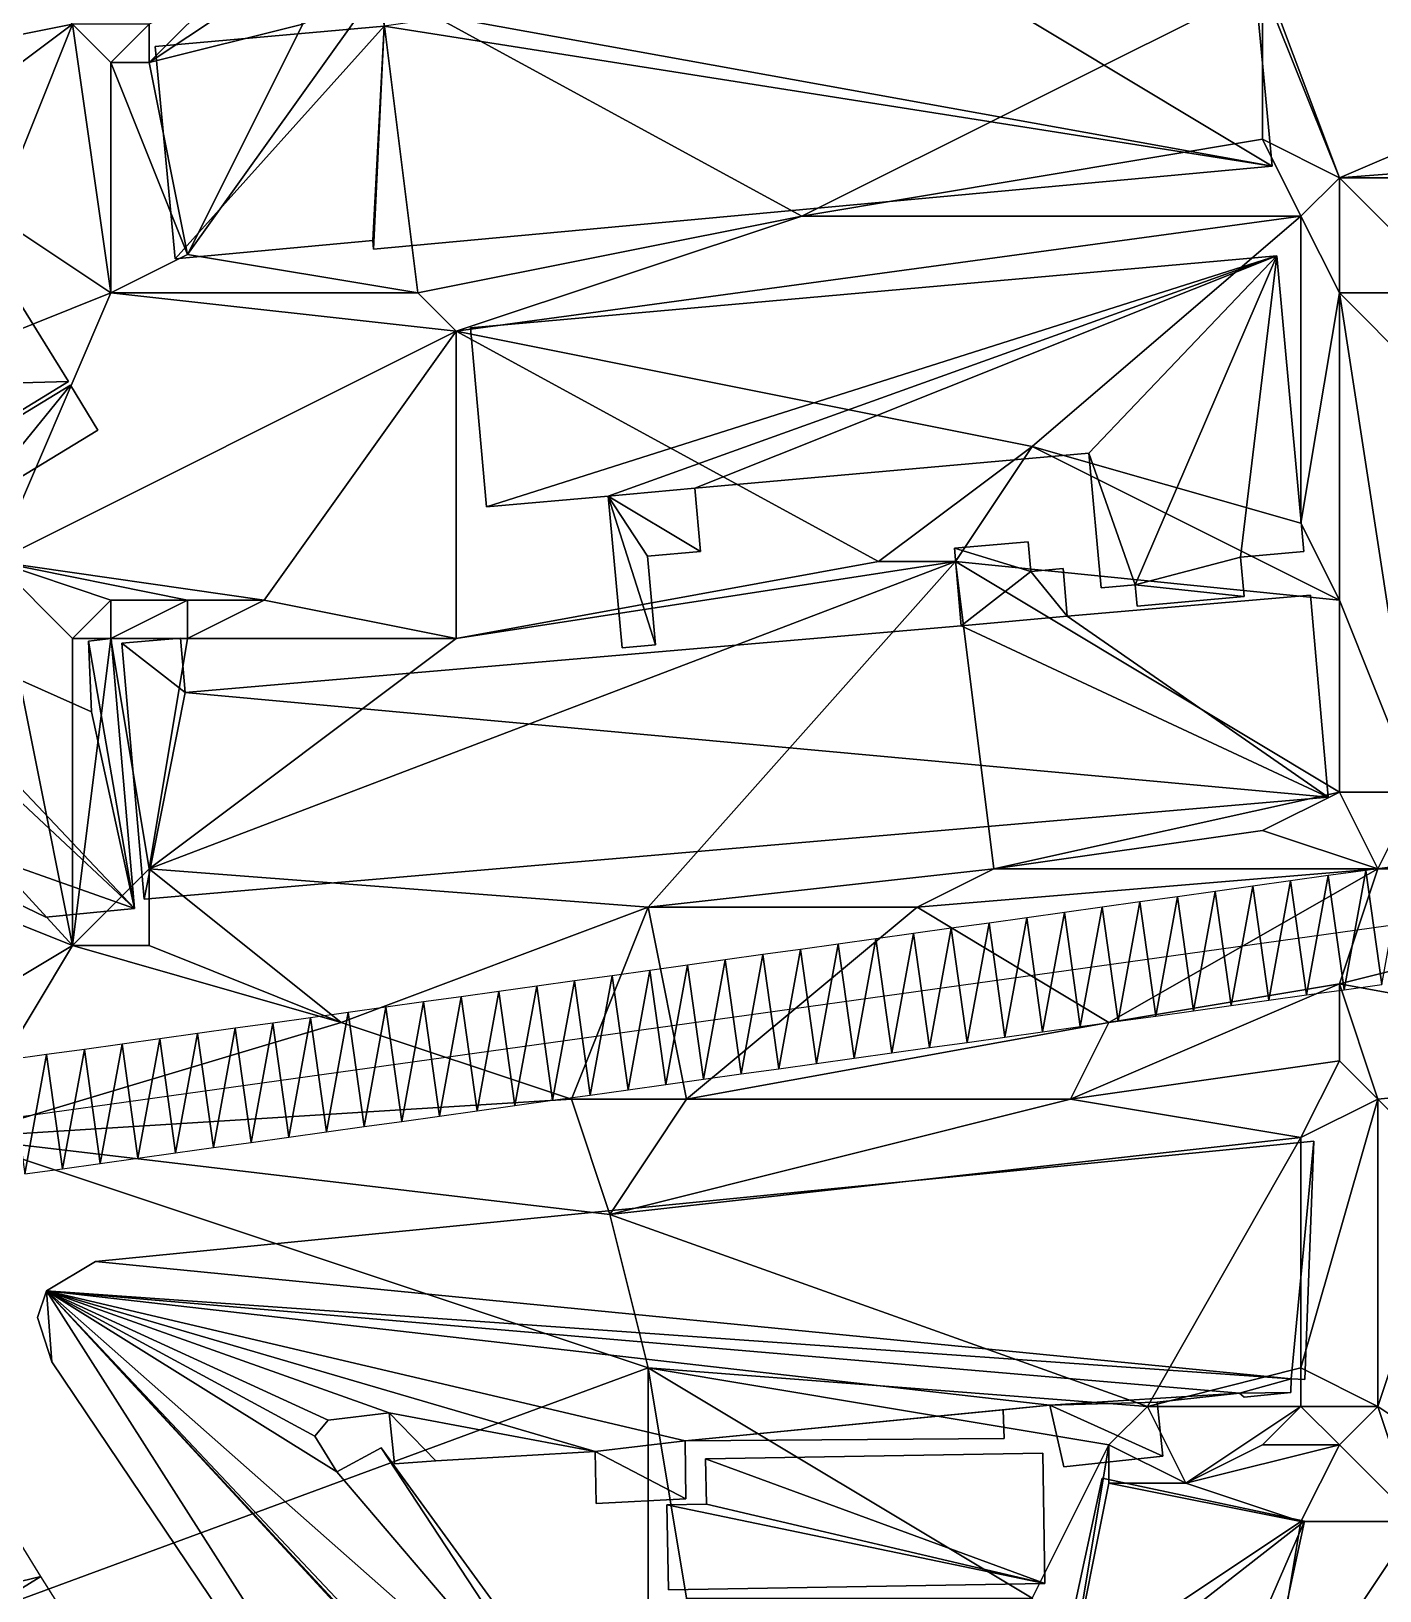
# Model space of a CAD drawing. Header units: metres. Extents: x -1103 to 901, y -902 to 905.
# Drawn here: x -1052.1 to -981.9, y 460.4 to 541.6 of the extents above; entities that cross this region are included whole.
import ezdxf

# ---------------------------------------------------------------- set-up
doc = ezdxf.new("R2010")
doc.units = ezdxf.units.M
for name, color, linetype in [('OSM_BUILDING_FOOTPRINTS', 7, 'CONTINUOUS'), ('OSM_BUILDING_ROOFS', 1, 'CONTINUOUS'), ('OSM_BUILDING_WALLS', 8, 'CONTINUOUS'), ('OSM_ROAD_AXES', 2, 'CONTINUOUS'), ('OSM_ROAD_SURFACE', 9, 'CONTINUOUS'), ('OSM_TERRAIN', 3, 'CONTINUOUS')]:
    doc.layers.add(name, color=color, linetype=linetype)

msp = doc.modelspace()

# ---------------------------------------------------------------- linework, layer by layer
at = {"layer": 'OSM_BUILDING_FOOTPRINTS'}
for points in [[(-1045.692, 540.841, 13.8), (-1033.765, 541.903, 13.8), (-1033.953, 544.402, 13.8), (-1030.615, 544.734, 13.8), (-1030.449, 542.367, 13.8), (-1027.233, 542.577, 13.8), (-1027.586, 545.928, 13.8), (-1007.977, 547.61, 13.8), (-1007.579, 543.208, 13.8), (-1005.556, 543.407, 13.8), (-1005.799, 545.907, 13.8), (-1005.91, 547.134, 13.8), (-1002.505, 547.455, 13.8), (-1002.118, 543.407, 13.8), (-988.445, 544.602, 13.8), (-987.505, 534.594, 13.8), (-1034.307, 530.28, 13.8), (-1034.351, 530.733, 13.8), (-1044.642, 529.782, 13.8), (-1045.692, 540.841, 13.8)], [(-1029.266, 526.177, 14.582), (-987.262, 529.927, 14.582), (-985.858, 514.522, 14.582), (-989.141, 514.234, 14.582), (-988.953, 512.188, 14.582), (-994.535, 511.69, 14.582), (-994.634, 512.796, 14.582), (-996.414, 512.641, 14.582), (-997.044, 519.653, 14.582), (-1017.571, 517.828, 14.582), (-1017.273, 514.521, 14.582), (-1020.036, 514.278, 14.582), (-1019.627, 509.666, 14.582), (-1021.362, 509.511, 14.582), (-1022.081, 517.418, 14.582), (-1028.426, 516.854, 14.582), (-1029.266, 526.177, 14.582)], [(-1046.764, 495.941, 12.178), (-1047.969, 509.997, 12.178), (-1049.152, 509.865, 12.178), (-1049.008, 506.171, 12.178), (-1061.886, 511.932, 12.178), (-1070.309, 517.981, 12.178), (-1074.708, 522.936, 12.178), (-1073.548, 523.732, 12.178), (-1076.201, 528.664, 12.178), (-1086.547, 522.648, 12.178), (-1078.544, 509.632, 12.178), (-1067.589, 503.295, 12.178), (-1051.384, 495.488, 12.178), (-1046.764, 495.941, 12.178)], [(-1059.476, 523.124, 13.052), (-1057.044, 519.198, 13.052), (-1050.202, 523.379, 13.052), (-1052.634, 527.304, 13.052), (-1059.476, 523.124, 13.052)], [(-1056.691, 519.187, 13.362), (-1050.103, 523.191, 13.362), (-1048.666, 520.846, 13.362), (-1055.254, 516.854, 13.362), (-1056.691, 519.187, 13.362)], [(-985.504, 512.254, 14.359), (-984.586, 501.737, 14.359), (-1046.266, 496.417, 14.359), (-1047.427, 509.754, 14.359), (-1044.365, 510.019, 14.359), (-1044.122, 507.177, 14.359), (-1003.698, 510.662, 14.359), (-1004.052, 514.698, 14.359), (-1000.205, 515.03, 14.359), (-1000.073, 513.493, 14.359), (-998.382, 513.637, 14.359), (-998.171, 511.159, 14.359), (-985.504, 512.254, 14.359)], [(-999.453, 467.565, 12.199), (-999.342, 460.764, 12.199), (-1018.952, 460.442, 12.199), (-1019.029, 464.877, 12.199), (-1016.973, 464.91, 12.199), (-1017.017, 467.266, 12.199), (-999.453, 467.565, 12.199)], [(-996.347, 466.26, 11.412), (-985.812, 464.015, 11.412), (-987.968, 454.029, 11.412), (-989.957, 454.449, 11.412), (-990.521, 451.85, 11.412), (-999.066, 453.675, 11.412), (-996.347, 466.26, 11.412)]]:
    msp.add_polyline3d(points, close=True, dxfattribs=at)
msp.add_polyline3d([(-1024.744, 455.234, 11.974), (-1033.908, 467.83, 11.974), (-1036.229, 466.58, 11.974), (-1037.368, 468.438, 11.974), (-1036.682, 469.278, 11.974), (-1033.488, 469.654, 11.974), (-1033.222, 467, 11.974), (-1031.067, 467.166, 11.974), (-1022.765, 467.653, 11.974), (-1022.71, 464.943, 11.974), (-1018.045, 465.187, 11.974), (-1018.079, 468.206, 11.974), (-1001.465, 468.328, 11.974), (-1001.52, 469.81, 11.974), (-999.088, 470.053, 11.974), (-998.359, 466.857, 11.974), (-993.196, 467.41, 11.974), (-993.484, 470.219, 11.974), (-989.195, 470.684, 11.974), (-988.952, 470.485, 11.974), (-986.531, 470.728, 11.974), (-986.509, 471.425, 11.974), (-985.802, 471.391, 11.974), (-985.326, 483.811, 11.974), (-1048.797, 477.55, 11.974), (-1051.351, 476.013, 11.974), (-1051.815, 474.631, 11.974), (-1051.074, 472.319, 11.974), (-1051.074, 472.319, 11.974), (-1011.666, 413.796, 11.974)], dxfattribs=at)
at = {"layer": 'OSM_BUILDING_ROOFS'}
for points in [[(-987.505, 534.594, 25.4), (-988.445, 544.602, 25.4), (-1002.118, 543.407, 25.4)], [(-1030.449, 542.367, 25.4), (-987.505, 534.594, 25.4), (-1002.118, 543.407, 25.4)], [(-1033.765, 541.903, 25.4), (-1045.692, 540.841, 25.4), (-1044.642, 529.782, 25.4)], [(-1033.765, 541.903, 25.4), (-1044.642, 529.782, 25.4), (-1034.351, 530.733, 25.4)], [(-1033.765, 541.903, 25.4), (-1034.351, 530.733, 25.4), (-1034.307, 530.28, 25.4)], [(-1033.765, 541.903, 25.4), (-1034.307, 530.28, 25.4), (-987.505, 534.594, 25.4)], [(-1030.449, 542.367, 25.4), (-1033.765, 541.903, 25.4), (-987.505, 534.594, 25.4)], [(-987.262, 529.927, 26.182), (-1029.266, 526.177, 26.182), (-1028.426, 516.854, 26.182)], [(-987.262, 529.927, 26.182), (-1028.426, 516.854, 26.182), (-1022.081, 517.418, 26.182)], [(-987.262, 529.927, 26.182), (-1022.081, 517.418, 26.182), (-1017.571, 517.828, 26.182)], [(-987.262, 529.927, 26.182), (-1017.571, 517.828, 26.182), (-997.044, 519.653, 26.182)], [(-987.262, 529.927, 26.182), (-997.044, 519.653, 26.182), (-994.634, 512.796, 26.182)], [(-987.262, 529.927, 26.182), (-994.634, 512.796, 26.182), (-989.141, 514.234, 26.182)], [(-989.141, 514.234, 26.182), (-985.858, 514.522, 26.182), (-987.262, 529.927, 26.182)], [(-1050.202, 523.379, 18.252), (-1052.634, 527.304, 18.252), (-1059.476, 523.124, 18.252)], [(-1050.202, 523.379, 18.252), (-1059.476, 523.124, 18.252), (-1057.044, 519.198, 18.252)], [(-1050.103, 523.191, 18.562), (-1056.691, 519.187, 18.562), (-1055.254, 516.854, 18.562)], [(-1050.103, 523.191, 18.562), (-1055.254, 516.854, 18.562), (-1048.666, 520.846, 18.562)], [(-997.044, 519.653, 26.182), (-996.414, 512.641, 26.182), (-994.634, 512.796, 26.182)], [(-1046.764, 495.941, 26.978), (-1061.886, 511.932, 26.978), (-1070.309, 517.981, 26.978)], [(-1067.589, 503.295, 26.978), (-1046.764, 495.941, 26.978), (-1070.309, 517.981, 26.978)], [(-1022.081, 517.418, 26.182), (-1017.273, 514.521, 26.182), (-1017.571, 517.828, 26.182)], [(-1022.081, 517.418, 26.182), (-1021.362, 509.511, 26.182), (-1019.627, 509.666, 26.182)], [(-1022.081, 517.418, 26.182), (-1019.627, 509.666, 26.182), (-1020.036, 514.278, 26.182)], [(-1022.081, 517.418, 26.182), (-1020.036, 514.278, 26.182), (-1017.273, 514.521, 26.182)], [(-1000.073, 513.493, 29.159), (-1000.205, 515.03, 29.159), (-1004.052, 514.698, 29.159)], [(-1000.073, 513.493, 29.159), (-1004.052, 514.698, 29.159), (-1003.698, 510.662, 29.159)], [(-998.171, 511.159, 29.159), (-1000.073, 513.493, 29.159), (-1003.698, 510.662, 29.159)], [(-998.171, 511.159, 29.159), (-998.382, 513.637, 29.159), (-1000.073, 513.493, 29.159)], [(-994.634, 512.796, 26.182), (-988.953, 512.188, 26.182), (-989.141, 514.234, 26.182)], [(-994.634, 512.796, 26.182), (-994.535, 511.69, 26.182), (-988.953, 512.188, 26.182)], [(-1046.764, 495.941, 26.978), (-1049.008, 506.171, 26.978), (-1061.886, 511.932, 26.978)], [(-984.586, 501.737, 29.159), (-985.504, 512.254, 29.159), (-998.171, 511.159, 29.159)], [(-1003.698, 510.662, 29.159), (-984.586, 501.737, 29.159), (-998.171, 511.159, 29.159)], [(-1003.698, 510.662, 29.159), (-1044.122, 507.177, 29.159), (-984.586, 501.737, 29.159)], [(-1046.764, 495.941, 26.978), (-1047.969, 509.997, 26.978), (-1049.152, 509.865, 26.978)], [(-1046.764, 495.941, 26.978), (-1049.152, 509.865, 26.978), (-1049.008, 506.171, 26.978)], [(-1044.122, 507.177, 29.159), (-1044.365, 510.019, 29.159), (-1047.427, 509.754, 29.159)], [(-1044.122, 507.177, 29.159), (-1047.427, 509.754, 29.159), (-1046.266, 496.417, 29.159)], [(-1044.122, 507.177, 29.159), (-1046.266, 496.417, 29.159), (-984.586, 501.737, 29.159)], [(-1067.589, 503.295, 26.978), (-1051.384, 495.488, 26.978), (-1046.764, 495.941, 26.978)], [(-986.509, 471.425, 26.774), (-985.326, 483.811, 26.774), (-1048.797, 477.55, 26.774)], [(-986.509, 471.425, 26.774), (-985.802, 471.391, 26.774), (-985.326, 483.811, 26.774)], [(-986.509, 471.425, 26.774), (-1048.797, 477.55, 26.774), (-1051.351, 476.013, 26.774)], [(-1051.351, 476.013, 26.774), (-1051.815, 474.631, 26.774), (-1051.074, 472.319, 26.774)], [(-1051.351, 476.013, 26.774), (-1051.074, 472.319, 26.774), (-1011.666, 413.796, 26.774)], [(-1051.351, 476.013, 26.774), (-1011.666, 413.796, 26.774), (-1001.298, 421.847, 26.774)], [(-1051.351, 476.013, 26.774), (-1001.298, 421.847, 26.774), (-1007.024, 428.106, 26.774)], [(-1051.351, 476.013, 26.774), (-1007.024, 428.106, 26.774), (-1008.218, 429.566, 26.774)], [(-1051.351, 476.013, 26.774), (-1008.218, 429.566, 26.774), (-1011.313, 433.536, 26.774)], [(-1051.351, 476.013, 26.774), (-1011.313, 433.536, 26.774), (-1022.621, 450.655, 26.774)], [(-1051.351, 476.013, 26.774), (-1022.621, 450.655, 26.774), (-1036.229, 466.58, 26.774)], [(-1051.351, 476.013, 26.774), (-1036.229, 466.58, 26.774), (-1037.368, 468.438, 26.774)], [(-1051.351, 476.013, 26.774), (-1037.368, 468.438, 26.774), (-1036.682, 469.278, 26.774)], [(-1051.351, 476.013, 26.774), (-1036.682, 469.278, 26.774), (-1033.488, 469.654, 26.774)], [(-1051.351, 476.013, 26.774), (-1033.488, 469.654, 26.774), (-1022.765, 467.653, 26.774)], [(-1051.351, 476.013, 26.774), (-1022.765, 467.653, 26.774), (-1018.079, 468.206, 26.774)], [(-1051.351, 476.013, 26.774), (-1018.079, 468.206, 26.774), (-999.088, 470.053, 26.774)], [(-1051.351, 476.013, 26.774), (-999.088, 470.053, 26.774), (-989.195, 470.684, 26.774)], [(-1051.351, 476.013, 26.774), (-989.195, 470.684, 26.774), (-986.509, 471.425, 26.774)], [(-989.195, 470.684, 26.774), (-986.531, 470.728, 26.774), (-986.509, 471.425, 26.774)], [(-999.088, 470.053, 26.774), (-993.484, 470.219, 26.774), (-989.195, 470.684, 26.774)], [(-989.195, 470.684, 26.774), (-988.952, 470.485, 26.774), (-986.531, 470.728, 26.774)], [(-1033.488, 469.654, 26.774), (-1033.222, 467, 26.774), (-1031.067, 467.166, 26.774)], [(-1033.488, 469.654, 26.774), (-1031.067, 467.166, 26.774), (-1022.765, 467.653, 26.774)], [(-1018.079, 468.206, 26.774), (-1001.52, 469.81, 26.774), (-999.088, 470.053, 26.774)], [(-1018.079, 468.206, 26.774), (-1001.465, 468.328, 26.774), (-1001.52, 469.81, 26.774)], [(-999.088, 470.053, 26.774), (-993.196, 467.41, 26.774), (-993.484, 470.219, 26.774)], [(-999.088, 470.053, 26.774), (-998.359, 466.857, 26.774), (-993.196, 467.41, 26.774)], [(-1022.765, 467.653, 26.774), (-1018.045, 465.187, 26.774), (-1018.079, 468.206, 26.774)], [(-1022.621, 450.655, 26.774), (-1033.908, 467.83, 26.774), (-1036.229, 466.58, 26.774)], [(-1022.621, 450.655, 26.774), (-1024.744, 455.234, 26.774), (-1033.908, 467.83, 26.774)], [(-1022.765, 467.653, 26.774), (-1022.71, 464.943, 26.774), (-1018.045, 465.187, 26.774)], [(-999.342, 460.764, 22.199), (-999.453, 467.565, 22.199), (-1017.017, 467.266, 22.199)], [(-999.342, 460.764, 22.199), (-1017.017, 467.266, 22.199), (-1016.973, 464.91, 22.199)], [(-985.812, 464.015, 19.812), (-996.347, 466.26, 19.812), (-999.066, 453.675, 19.812)], [(-999.342, 460.764, 22.199), (-1016.973, 464.91, 22.199), (-1019.029, 464.877, 22.199)], [(-999.342, 460.764, 22.199), (-1019.029, 464.877, 22.199), (-1018.952, 460.442, 22.199)], [(-989.957, 454.449, 19.812), (-985.812, 464.015, 19.812), (-999.066, 453.675, 19.812)], [(-989.957, 454.449, 19.812), (-987.968, 454.029, 19.812), (-985.812, 464.015, 19.812)], [(-968.568, 461.45, 16.218), (-978.561, 460.1, 16.218), (-984.917, 448.19, 16.218)], [(-968.568, 461.45, 16.218), (-984.917, 448.19, 16.218), (-984.64, 442.859, 16.218)], [(-968.568, 461.45, 16.218), (-984.64, 442.859, 16.218), (-975.908, 432.652, 16.218)]]:
    msp.add_3dface(points, dxfattribs=at)
at = {"layer": 'OSM_BUILDING_WALLS'}
for points in [[(-987.505, 534.594, 13.8), (-988.445, 544.602, 13.8), (-988.445, 544.602, 25.4)], [(-987.505, 534.594, 13.8), (-988.445, 544.602, 25.4), (-987.505, 534.594, 25.4)], [(-1033.765, 541.903, 13.8), (-1045.692, 540.841, 13.8), (-1045.692, 540.841, 25.4)], [(-1033.765, 541.903, 13.8), (-1045.692, 540.841, 25.4), (-1033.765, 541.903, 25.4)], [(-1045.692, 540.841, 13.8), (-1044.642, 529.782, 13.8), (-1044.642, 529.782, 25.4)], [(-1045.692, 540.841, 13.8), (-1044.642, 529.782, 25.4), (-1045.692, 540.841, 25.4)], [(-1034.307, 530.28, 13.8), (-987.505, 534.594, 13.8), (-987.505, 534.594, 25.4)], [(-1034.307, 530.28, 13.8), (-987.505, 534.594, 25.4), (-1034.307, 530.28, 25.4)], [(-1044.642, 529.782, 13.8), (-1034.351, 530.733, 13.8), (-1034.351, 530.733, 25.4)], [(-1044.642, 529.782, 13.8), (-1034.351, 530.733, 25.4), (-1044.642, 529.782, 25.4)], [(-1034.351, 530.733, 13.8), (-1034.307, 530.28, 13.8), (-1034.307, 530.28, 25.4)], [(-1034.351, 530.733, 13.8), (-1034.307, 530.28, 25.4), (-1034.351, 530.733, 25.4)], [(-987.262, 529.927, 14.582), (-1029.266, 526.177, 14.582), (-1029.266, 526.177, 26.182)], [(-987.262, 529.927, 14.582), (-1029.266, 526.177, 26.182), (-987.262, 529.927, 26.182)], [(-985.858, 514.522, 14.582), (-987.262, 529.927, 14.582), (-987.262, 529.927, 26.182)], [(-985.858, 514.522, 14.582), (-987.262, 529.927, 26.182), (-985.858, 514.522, 26.182)], [(-1050.202, 523.379, 13.052), (-1052.634, 527.304, 13.052), (-1052.634, 527.304, 18.252)], [(-1050.202, 523.379, 13.052), (-1052.634, 527.304, 18.252), (-1050.202, 523.379, 18.252)], [(-1029.266, 526.177, 14.582), (-1028.426, 516.854, 14.582), (-1028.426, 516.854, 26.182)], [(-1029.266, 526.177, 14.582), (-1028.426, 516.854, 26.182), (-1029.266, 526.177, 26.182)], [(-1057.044, 519.198, 13.052), (-1050.202, 523.379, 13.052), (-1050.202, 523.379, 18.252)], [(-1057.044, 519.198, 13.052), (-1050.202, 523.379, 18.252), (-1057.044, 519.198, 18.252)], [(-1050.103, 523.191, 13.362), (-1056.691, 519.187, 13.362), (-1056.691, 519.187, 18.562)], [(-1050.103, 523.191, 13.362), (-1056.691, 519.187, 18.562), (-1050.103, 523.191, 18.562)], [(-1048.666, 520.846, 13.362), (-1050.103, 523.191, 13.362), (-1050.103, 523.191, 18.562)], [(-1048.666, 520.846, 13.362), (-1050.103, 523.191, 18.562), (-1048.666, 520.846, 18.562)], [(-1055.254, 516.854, 13.362), (-1048.666, 520.846, 13.362), (-1048.666, 520.846, 18.562)], [(-1055.254, 516.854, 13.362), (-1048.666, 520.846, 18.562), (-1055.254, 516.854, 18.562)], [(-1017.571, 517.828, 14.582), (-997.044, 519.653, 14.582), (-997.044, 519.653, 26.182)], [(-1017.571, 517.828, 14.582), (-997.044, 519.653, 26.182), (-1017.571, 517.828, 26.182)], [(-997.044, 519.653, 14.582), (-996.414, 512.641, 14.582), (-996.414, 512.641, 26.182)], [(-997.044, 519.653, 14.582), (-996.414, 512.641, 26.182), (-997.044, 519.653, 26.182)], [(-1017.273, 514.521, 14.582), (-1017.571, 517.828, 14.582), (-1017.571, 517.828, 26.182)], [(-1017.273, 514.521, 14.582), (-1017.571, 517.828, 26.182), (-1017.273, 514.521, 26.182)], [(-1028.426, 516.854, 14.582), (-1022.081, 517.418, 14.582), (-1022.081, 517.418, 26.182)], [(-1028.426, 516.854, 14.582), (-1022.081, 517.418, 26.182), (-1028.426, 516.854, 26.182)], [(-1022.081, 517.418, 14.582), (-1021.362, 509.511, 14.582), (-1021.362, 509.511, 26.182)], [(-1022.081, 517.418, 14.582), (-1021.362, 509.511, 26.182), (-1022.081, 517.418, 26.182)], [(-1020.036, 514.278, 14.582), (-1017.273, 514.521, 14.582), (-1017.273, 514.521, 26.182)], [(-1020.036, 514.278, 14.582), (-1017.273, 514.521, 26.182), (-1020.036, 514.278, 26.182)], [(-1019.627, 509.666, 14.582), (-1020.036, 514.278, 14.582), (-1020.036, 514.278, 26.182)], [(-1019.627, 509.666, 14.582), (-1020.036, 514.278, 26.182), (-1019.627, 509.666, 26.182)], [(-1000.205, 515.03, 14.359), (-1004.052, 514.698, 14.359), (-1004.052, 514.698, 29.159)], [(-1000.205, 515.03, 14.359), (-1004.052, 514.698, 29.159), (-1000.205, 515.03, 29.159)], [(-1004.052, 514.698, 14.359), (-1003.698, 510.662, 14.359), (-1003.698, 510.662, 29.159)], [(-1004.052, 514.698, 14.359), (-1003.698, 510.662, 29.159), (-1004.052, 514.698, 29.159)], [(-1000.073, 513.493, 14.359), (-1000.205, 515.03, 14.359), (-1000.205, 515.03, 29.159)], [(-1000.073, 513.493, 14.359), (-1000.205, 515.03, 29.159), (-1000.073, 513.493, 29.159)], [(-989.141, 514.234, 14.582), (-985.858, 514.522, 14.582), (-985.858, 514.522, 26.182)], [(-989.141, 514.234, 14.582), (-985.858, 514.522, 26.182), (-989.141, 514.234, 26.182)], [(-998.382, 513.637, 14.359), (-1000.073, 513.493, 14.359), (-1000.073, 513.493, 29.159)], [(-998.382, 513.637, 14.359), (-1000.073, 513.493, 29.159), (-998.382, 513.637, 29.159)], [(-998.171, 511.159, 14.359), (-998.382, 513.637, 14.359), (-998.382, 513.637, 29.159)], [(-998.171, 511.159, 14.359), (-998.382, 513.637, 29.159), (-998.171, 511.159, 29.159)], [(-988.953, 512.188, 14.582), (-989.141, 514.234, 14.582), (-989.141, 514.234, 26.182)], [(-988.953, 512.188, 14.582), (-989.141, 514.234, 26.182), (-988.953, 512.188, 26.182)], [(-996.414, 512.641, 14.582), (-994.634, 512.796, 14.582), (-994.634, 512.796, 26.182)], [(-996.414, 512.641, 14.582), (-994.634, 512.796, 26.182), (-996.414, 512.641, 26.182)], [(-994.634, 512.796, 14.582), (-994.535, 511.69, 14.582), (-994.535, 511.69, 26.182)], [(-994.634, 512.796, 14.582), (-994.535, 511.69, 26.182), (-994.634, 512.796, 26.182)], [(-1049.008, 506.171, 12.178), (-1061.886, 511.932, 12.178), (-1061.886, 511.932, 26.978)], [(-1049.008, 506.171, 12.178), (-1061.886, 511.932, 26.978), (-1049.008, 506.171, 26.978)], [(-985.504, 512.254, 14.359), (-998.171, 511.159, 14.359), (-998.171, 511.159, 29.159)], [(-985.504, 512.254, 14.359), (-998.171, 511.159, 29.159), (-985.504, 512.254, 29.159)], [(-994.535, 511.69, 14.582), (-988.953, 512.188, 14.582), (-988.953, 512.188, 26.182)], [(-994.535, 511.69, 14.582), (-988.953, 512.188, 26.182), (-994.535, 511.69, 26.182)], [(-984.586, 501.737, 14.359), (-985.504, 512.254, 14.359), (-985.504, 512.254, 29.159)], [(-984.586, 501.737, 14.359), (-985.504, 512.254, 29.159), (-984.586, 501.737, 29.159)], [(-1003.698, 510.662, 14.359), (-1044.122, 507.177, 14.359), (-1044.122, 507.177, 29.159)], [(-1003.698, 510.662, 14.359), (-1044.122, 507.177, 29.159), (-1003.698, 510.662, 29.159)], [(-1047.969, 509.997, 12.178), (-1049.152, 509.865, 12.178), (-1049.152, 509.865, 26.978)], [(-1047.969, 509.997, 12.178), (-1049.152, 509.865, 26.978), (-1047.969, 509.997, 26.978)], [(-1049.152, 509.865, 12.178), (-1049.008, 506.171, 12.178), (-1049.008, 506.171, 26.978)], [(-1049.152, 509.865, 12.178), (-1049.008, 506.171, 26.978), (-1049.152, 509.865, 26.978)], [(-1046.764, 495.941, 12.178), (-1047.969, 509.997, 12.178), (-1047.969, 509.997, 26.978)], [(-1046.764, 495.941, 12.178), (-1047.969, 509.997, 26.978), (-1046.764, 495.941, 26.978)], [(-1044.365, 510.019, 14.359), (-1047.427, 509.754, 14.359), (-1047.427, 509.754, 29.159)], [(-1044.365, 510.019, 14.359), (-1047.427, 509.754, 29.159), (-1044.365, 510.019, 29.159)], [(-1047.427, 509.754, 14.359), (-1046.266, 496.417, 14.359), (-1046.266, 496.417, 29.159)], [(-1047.427, 509.754, 14.359), (-1046.266, 496.417, 29.159), (-1047.427, 509.754, 29.159)], [(-1044.122, 507.177, 14.359), (-1044.365, 510.019, 14.359), (-1044.365, 510.019, 29.159)], [(-1044.122, 507.177, 14.359), (-1044.365, 510.019, 29.159), (-1044.122, 507.177, 29.159)], [(-1021.362, 509.511, 14.582), (-1019.627, 509.666, 14.582), (-1019.627, 509.666, 26.182)], [(-1021.362, 509.511, 14.582), (-1019.627, 509.666, 26.182), (-1021.362, 509.511, 26.182)], [(-1067.589, 503.295, 12.178), (-1051.384, 495.488, 12.178), (-1051.384, 495.488, 26.978)], [(-1067.589, 503.295, 12.178), (-1051.384, 495.488, 26.978), (-1067.589, 503.295, 26.978)], [(-1046.266, 496.417, 14.359), (-984.586, 501.737, 14.359), (-984.586, 501.737, 29.159)], [(-1046.266, 496.417, 14.359), (-984.586, 501.737, 29.159), (-1046.266, 496.417, 29.159)], [(-1051.384, 495.488, 12.178), (-1046.764, 495.941, 12.178), (-1046.764, 495.941, 26.978)], [(-1051.384, 495.488, 12.178), (-1046.764, 495.941, 26.978), (-1051.384, 495.488, 26.978)], [(-985.326, 483.811, 11.974), (-1048.797, 477.55, 11.974), (-1048.797, 477.55, 26.774)], [(-985.326, 483.811, 11.974), (-1048.797, 477.55, 26.774), (-985.326, 483.811, 26.774)], [(-985.802, 471.391, 11.974), (-985.326, 483.811, 11.974), (-985.326, 483.811, 26.774)], [(-985.802, 471.391, 11.974), (-985.326, 483.811, 26.774), (-985.802, 471.391, 26.774)], [(-1048.797, 477.55, 11.974), (-1051.351, 476.013, 11.974), (-1051.351, 476.013, 26.774)], [(-1048.797, 477.55, 11.974), (-1051.351, 476.013, 26.774), (-1048.797, 477.55, 26.774)], [(-1051.351, 476.013, 11.974), (-1051.815, 474.631, 11.974), (-1051.815, 474.631, 26.774)], [(-1051.351, 476.013, 11.974), (-1051.815, 474.631, 26.774), (-1051.351, 476.013, 26.774)], [(-1051.815, 474.631, 11.974), (-1051.074, 472.319, 11.974), (-1051.074, 472.319, 26.774)], [(-1051.815, 474.631, 11.974), (-1051.074, 472.319, 26.774), (-1051.815, 474.631, 26.774)], [(-1051.074, 472.319, 11.974), (-1011.666, 413.796, 11.974), (-1011.666, 413.796, 26.774)], [(-1051.074, 472.319, 11.974), (-1011.666, 413.796, 26.774), (-1051.074, 472.319, 26.774)], [(-986.531, 470.728, 11.974), (-986.509, 471.425, 11.974), (-986.509, 471.425, 26.774)], [(-986.531, 470.728, 11.974), (-986.509, 471.425, 26.774), (-986.531, 470.728, 26.774)], [(-986.509, 471.425, 11.974), (-985.802, 471.391, 11.974), (-985.802, 471.391, 26.774)], [(-986.509, 471.425, 11.974), (-985.802, 471.391, 26.774), (-986.509, 471.425, 26.774)], [(-993.484, 470.219, 11.974), (-989.195, 470.684, 11.974), (-989.195, 470.684, 26.774)], [(-993.484, 470.219, 11.974), (-989.195, 470.684, 26.774), (-993.484, 470.219, 26.774)], [(-989.195, 470.684, 11.974), (-988.952, 470.485, 11.974), (-988.952, 470.485, 26.774)], [(-989.195, 470.684, 11.974), (-988.952, 470.485, 26.774), (-989.195, 470.684, 26.774)], [(-988.952, 470.485, 11.974), (-986.531, 470.728, 11.974), (-986.531, 470.728, 26.774)], [(-988.952, 470.485, 11.974), (-986.531, 470.728, 26.774), (-988.952, 470.485, 26.774)], [(-1036.682, 469.278, 11.974), (-1033.488, 469.654, 11.974), (-1033.488, 469.654, 26.774)], [(-1036.682, 469.278, 11.974), (-1033.488, 469.654, 26.774), (-1036.682, 469.278, 26.774)], [(-1033.488, 469.654, 11.974), (-1033.222, 467, 11.974), (-1033.222, 467, 26.774)], [(-1033.488, 469.654, 11.974), (-1033.222, 467, 26.774), (-1033.488, 469.654, 26.774)], [(-1001.52, 469.81, 11.974), (-999.088, 470.053, 11.974), (-999.088, 470.053, 26.774)], [(-1001.52, 469.81, 11.974), (-999.088, 470.053, 26.774), (-1001.52, 469.81, 26.774)], [(-1001.465, 468.328, 11.974), (-1001.52, 469.81, 11.974), (-1001.52, 469.81, 26.774)], [(-1001.465, 468.328, 11.974), (-1001.52, 469.81, 26.774), (-1001.465, 468.328, 26.774)], [(-999.088, 470.053, 11.974), (-998.359, 466.857, 11.974), (-998.359, 466.857, 26.774)], [(-999.088, 470.053, 11.974), (-998.359, 466.857, 26.774), (-999.088, 470.053, 26.774)], [(-993.196, 467.41, 11.974), (-993.484, 470.219, 11.974), (-993.484, 470.219, 26.774)], [(-993.196, 467.41, 11.974), (-993.484, 470.219, 26.774), (-993.196, 467.41, 26.774)], [(-1037.368, 468.438, 11.974), (-1036.682, 469.278, 11.974), (-1036.682, 469.278, 26.774)], [(-1037.368, 468.438, 11.974), (-1036.682, 469.278, 26.774), (-1037.368, 468.438, 26.774)], [(-1036.229, 466.58, 11.974), (-1037.368, 468.438, 11.974), (-1037.368, 468.438, 26.774)], [(-1036.229, 466.58, 11.974), (-1037.368, 468.438, 26.774), (-1036.229, 466.58, 26.774)], [(-1018.079, 468.206, 11.974), (-1001.465, 468.328, 11.974), (-1001.465, 468.328, 26.774)], [(-1018.079, 468.206, 11.974), (-1001.465, 468.328, 26.774), (-1018.079, 468.206, 26.774)], [(-1018.045, 465.187, 11.974), (-1018.079, 468.206, 11.974), (-1018.079, 468.206, 26.774)], [(-1018.045, 465.187, 11.974), (-1018.079, 468.206, 26.774), (-1018.045, 465.187, 26.774)], [(-1033.908, 467.83, 11.974), (-1036.229, 466.58, 11.974), (-1036.229, 466.58, 26.774)], [(-1033.908, 467.83, 11.974), (-1036.229, 466.58, 26.774), (-1033.908, 467.83, 26.774)], [(-1024.744, 455.234, 11.974), (-1033.908, 467.83, 11.974), (-1033.908, 467.83, 26.774)], [(-1024.744, 455.234, 11.974), (-1033.908, 467.83, 26.774), (-1024.744, 455.234, 26.774)], [(-1033.222, 467, 11.974), (-1031.067, 467.166, 11.974), (-1031.067, 467.166, 26.774)], [(-1033.222, 467, 11.974), (-1031.067, 467.166, 26.774), (-1033.222, 467, 26.774)], [(-1031.067, 467.166, 11.974), (-1022.765, 467.653, 11.974), (-1022.765, 467.653, 26.774)], [(-1031.067, 467.166, 11.974), (-1022.765, 467.653, 26.774), (-1031.067, 467.166, 26.774)], [(-1022.765, 467.653, 11.974), (-1022.71, 464.943, 11.974), (-1022.71, 464.943, 26.774)], [(-1022.765, 467.653, 11.974), (-1022.71, 464.943, 26.774), (-1022.765, 467.653, 26.774)], [(-999.453, 467.565, 12.199), (-1017.017, 467.266, 12.199), (-1017.017, 467.266, 22.199)], [(-999.453, 467.565, 12.199), (-1017.017, 467.266, 22.199), (-999.453, 467.565, 22.199)], [(-1017.017, 467.266, 12.199), (-1016.973, 464.91, 12.199), (-1016.973, 464.91, 22.199)], [(-1017.017, 467.266, 12.199), (-1016.973, 464.91, 22.199), (-1017.017, 467.266, 22.199)], [(-999.342, 460.764, 12.199), (-999.453, 467.565, 12.199), (-999.453, 467.565, 22.199)], [(-999.342, 460.764, 12.199), (-999.453, 467.565, 22.199), (-999.342, 460.764, 22.199)], [(-998.359, 466.857, 11.974), (-993.196, 467.41, 11.974), (-993.196, 467.41, 26.774)], [(-998.359, 466.857, 11.974), (-993.196, 467.41, 26.774), (-998.359, 466.857, 26.774)], [(-996.347, 466.26, 11.412), (-999.066, 453.675, 11.412), (-999.066, 453.675, 19.812)], [(-996.347, 466.26, 11.412), (-999.066, 453.675, 19.812), (-996.347, 466.26, 19.812)], [(-985.812, 464.015, 11.412), (-996.347, 466.26, 11.412), (-996.347, 466.26, 19.812)], [(-985.812, 464.015, 11.412), (-996.347, 466.26, 19.812), (-985.812, 464.015, 19.812)], [(-1022.71, 464.943, 11.974), (-1018.045, 465.187, 11.974), (-1018.045, 465.187, 26.774)], [(-1022.71, 464.943, 11.974), (-1018.045, 465.187, 26.774), (-1022.71, 464.943, 26.774)], [(-1016.973, 464.91, 12.199), (-1019.029, 464.877, 12.199), (-1019.029, 464.877, 22.199)], [(-1016.973, 464.91, 12.199), (-1019.029, 464.877, 22.199), (-1016.973, 464.91, 22.199)], [(-1019.029, 464.877, 12.199), (-1018.952, 460.442, 12.199), (-1018.952, 460.442, 22.199)], [(-1019.029, 464.877, 12.199), (-1018.952, 460.442, 22.199), (-1019.029, 464.877, 22.199)], [(-987.968, 454.029, 11.412), (-985.812, 464.015, 11.412), (-985.812, 464.015, 19.812)], [(-987.968, 454.029, 11.412), (-985.812, 464.015, 19.812), (-987.968, 454.029, 19.812)], [(-1018.952, 460.442, 12.199), (-999.342, 460.764, 12.199), (-999.342, 460.764, 22.199)], [(-1018.952, 460.442, 12.199), (-999.342, 460.764, 22.199), (-1018.952, 460.442, 22.199)]]:
    msp.add_3dface(points, dxfattribs=at)
at = {"layer": 'OSM_ROAD_AXES'}
msp.add_polyline3d([(-1068.595, 482.88, 15.373), (-913.477, 504.548, 13.994)], dxfattribs=at)
at = {"layer": 'OSM_ROAD_SURFACE'}
for points in [[(-981.785, 491.977, 15.143), (-980.652, 498.194, 15.137), (-982.615, 497.919, 15.191)], [(-987.676, 491.154, 15.318), (-986.542, 497.371, 15.347), (-988.506, 497.096, 15.425)], [(-987.676, 491.154, 15.318), (-985.712, 491.428, 15.241), (-986.542, 497.371, 15.347)], [(-985.712, 491.428, 15.241), (-984.579, 497.645, 15.269), (-986.542, 497.371, 15.347)], [(-985.712, 491.428, 15.241), (-983.749, 491.703, 15.188), (-984.579, 497.645, 15.269)], [(-983.749, 491.703, 15.188), (-982.615, 497.919, 15.191), (-984.579, 497.645, 15.269)], [(-983.749, 491.703, 15.188), (-981.785, 491.977, 15.143), (-982.615, 497.919, 15.191)], [(-993.566, 490.331, 15.548), (-992.433, 496.548, 15.581), (-994.396, 496.274, 15.659)], [(-993.566, 490.331, 15.548), (-991.603, 490.606, 15.471), (-992.433, 496.548, 15.581)], [(-991.603, 490.606, 15.471), (-990.469, 496.822, 15.503), (-992.433, 496.548, 15.581)], [(-991.603, 490.606, 15.471), (-989.639, 490.88, 15.394), (-990.469, 496.822, 15.503)], [(-989.639, 490.88, 15.394), (-988.506, 497.096, 15.425), (-990.469, 496.822, 15.503)], [(-989.639, 490.88, 15.394), (-987.676, 491.154, 15.318), (-988.506, 497.096, 15.425)], [(-999.457, 489.509, 15.725), (-998.323, 495.725, 15.816), (-1000.287, 495.451, 15.894)], [(-999.457, 489.509, 15.725), (-997.493, 489.783, 15.679), (-998.323, 495.725, 15.816)], [(-997.493, 489.783, 15.679), (-996.36, 495.999, 15.738), (-998.323, 495.725, 15.816)], [(-997.493, 489.783, 15.679), (-995.53, 490.057, 15.625), (-996.36, 495.999, 15.738)], [(-995.53, 490.057, 15.625), (-994.396, 496.274, 15.659), (-996.36, 495.999, 15.738)], [(-995.53, 490.057, 15.625), (-993.566, 490.331, 15.548), (-994.396, 496.274, 15.659)], [(-1005.347, 488.686, 15.861), (-1004.214, 494.902, 16.05), (-1006.177, 494.628, 16.095)], [(-1005.347, 488.686, 15.861), (-1003.384, 488.96, 15.816), (-1004.214, 494.902, 16.05)], [(-1003.384, 488.96, 15.816), (-1002.25, 495.177, 15.972), (-1004.214, 494.902, 16.05)], [(-1003.384, 488.96, 15.816), (-1001.42, 489.234, 15.77), (-1002.25, 495.177, 15.972)], [(-1001.42, 489.234, 15.77), (-1000.287, 495.451, 15.894), (-1002.25, 495.177, 15.972)], [(-1001.42, 489.234, 15.77), (-999.457, 489.509, 15.725), (-1000.287, 495.451, 15.894)], [(-1011.238, 487.863, 15.998), (-1010.104, 494.079, 16.2), (-1012.068, 493.805, 16.258)], [(-1011.238, 487.863, 15.998), (-1009.274, 488.137, 15.952), (-1010.104, 494.079, 16.2)], [(-1009.274, 488.137, 15.952), (-1008.141, 494.354, 16.142), (-1010.104, 494.079, 16.2)], [(-1009.274, 488.137, 15.952), (-1007.311, 488.411, 15.907), (-1008.141, 494.354, 16.142)], [(-1007.311, 488.411, 15.907), (-1006.177, 494.628, 16.095), (-1008.141, 494.354, 16.142)], [(-1007.311, 488.411, 15.907), (-1005.347, 488.686, 15.861), (-1006.177, 494.628, 16.095)], [(-1017.128, 487.04, 16.137), (-1015.995, 493.257, 16.375), (-1017.958, 492.982, 16.433)], [(-1017.128, 487.04, 16.137), (-1015.165, 487.314, 16.089), (-1015.995, 493.257, 16.375)], [(-1015.165, 487.314, 16.089), (-1014.031, 493.531, 16.317), (-1015.995, 493.257, 16.375)], [(-1015.165, 487.314, 16.089), (-1013.201, 487.589, 16.043), (-1014.031, 493.531, 16.317)], [(-1013.201, 487.589, 16.043), (-1012.068, 493.805, 16.258), (-1014.031, 493.531, 16.317)], [(-1013.201, 487.589, 16.043), (-1011.238, 487.863, 15.998), (-1012.068, 493.805, 16.258)], [(-1023.019, 486.217, 16.162), (-1021.885, 492.434, 16.441), (-1023.849, 492.16, 16.317)], [(-1023.019, 486.217, 16.162), (-1021.055, 486.492, 16.164), (-1021.885, 492.434, 16.441)], [(-1021.055, 486.492, 16.164), (-1019.922, 492.708, 16.474), (-1021.885, 492.434, 16.441)], [(-1021.055, 486.492, 16.164), (-1019.092, 486.766, 16.167), (-1019.922, 492.708, 16.474)], [(-1019.092, 486.766, 16.167), (-1017.958, 492.982, 16.433), (-1019.922, 492.708, 16.474)], [(-1019.092, 486.766, 16.167), (-1017.128, 487.04, 16.137), (-1017.958, 492.982, 16.433)], [(-1028.909, 485.394, 15.939), (-1027.776, 491.611, 16.069), (-1029.74, 491.337, 15.945)], [(-1028.909, 485.394, 15.939), (-1026.946, 485.669, 16.032), (-1027.776, 491.611, 16.069)], [(-1026.946, 485.669, 16.032), (-1025.812, 491.885, 16.193), (-1027.776, 491.611, 16.069)], [(-1026.946, 485.669, 16.032), (-1024.982, 485.943, 16.124), (-1025.812, 491.885, 16.193)], [(-1024.982, 485.943, 16.124), (-1023.849, 492.16, 16.317), (-1025.812, 491.885, 16.193)], [(-1024.982, 485.943, 16.124), (-1023.019, 486.217, 16.162), (-1023.849, 492.16, 16.317)], [(-1034.8, 484.572, 15.66), (-1033.667, 490.788, 15.697), (-1035.63, 490.514, 15.62)], [(-1034.8, 484.572, 15.66), (-1032.837, 484.846, 15.753), (-1033.667, 490.788, 15.697)], [(-1032.837, 484.846, 15.753), (-1031.703, 491.063, 15.821), (-1033.667, 490.788, 15.697)], [(-1032.837, 484.846, 15.753), (-1030.873, 485.12, 15.846), (-1031.703, 491.063, 15.821)], [(-1030.873, 485.12, 15.846), (-1029.74, 491.337, 15.945), (-1031.703, 491.063, 15.821)], [(-1030.873, 485.12, 15.846), (-1028.909, 485.394, 15.939), (-1029.74, 491.337, 15.945)], [(-1040.691, 483.749, 15.381), (-1039.557, 489.965, 15.454), (-1041.521, 489.691, 15.41)], [(-1040.691, 483.749, 15.381), (-1038.727, 484.023, 15.474), (-1039.557, 489.965, 15.454)], [(-1038.727, 484.023, 15.474), (-1037.594, 490.24, 15.498), (-1039.557, 489.965, 15.454)], [(-1038.727, 484.023, 15.474), (-1036.764, 484.297, 15.567), (-1037.594, 490.24, 15.498)], [(-1036.764, 484.297, 15.567), (-1035.63, 490.514, 15.62), (-1037.594, 490.24, 15.498)], [(-1036.764, 484.297, 15.567), (-1034.8, 484.572, 15.66), (-1035.63, 490.514, 15.62)], [(-1046.581, 482.926, 15.102), (-1045.448, 489.143, 15.321), (-1047.411, 488.868, 15.277)], [(-1046.581, 482.926, 15.102), (-1044.618, 483.2, 15.195), (-1045.448, 489.143, 15.321)], [(-1044.618, 483.2, 15.195), (-1043.484, 489.417, 15.365), (-1045.448, 489.143, 15.321)], [(-1044.618, 483.2, 15.195), (-1042.654, 483.475, 15.288), (-1043.484, 489.417, 15.365)], [(-1042.654, 483.475, 15.288), (-1041.521, 489.691, 15.41), (-1043.484, 489.417, 15.365)], [(-1042.654, 483.475, 15.288), (-1040.691, 483.749, 15.381), (-1041.521, 489.691, 15.41)], [(-1052.472, 482.103, 15.11), (-1051.338, 488.32, 15.188), (-1053.302, 488.046, 15.144)], [(-1052.472, 482.103, 15.11), (-1050.508, 482.377, 15.103), (-1051.338, 488.32, 15.188)], [(-1050.508, 482.377, 15.103), (-1049.375, 488.594, 15.233), (-1051.338, 488.32, 15.188)], [(-1050.508, 482.377, 15.103), (-1048.545, 482.652, 15.099), (-1049.375, 488.594, 15.233)], [(-1048.545, 482.652, 15.099), (-1047.411, 488.868, 15.277), (-1049.375, 488.594, 15.233)], [(-1048.545, 482.652, 15.099), (-1046.581, 482.926, 15.102), (-1047.411, 488.868, 15.277)], [(-1057.768, 459.654, 15.236), (-1051.635, 461.143, 15.208), (-1052.664, 462.808, 15.204)], [(-1057.768, 459.654, 15.236), (-1056.739, 457.989, 15.238), (-1051.635, 461.143, 15.208)], [(-1056.739, 457.989, 15.238), (-1050.606, 459.478, 15.206), (-1051.635, 461.143, 15.208)]]:
    msp.add_3dface(points, dxfattribs=at)
at = {"layer": 'OSM_TERRAIN'}
for points in [[(-1060, 540, 13.956), (-1050, 542, 14.428), (-1058, 550, 13.974)], [(-988, 544, 16.483), (-984, 534, 16.913), (-990, 550, 16.869)], [(-984, 534, 16.913), (-956, 546, 16.788), (-990, 550, 16.869)], [(-984, 534, 16.913), (-958, 536, 16.469), (-956, 546, 16.788)], [(-1046, 542, 15.046), (-1046, 540, 16.265), (-1042, 544, 15.058)], [(-1046, 540, 16.265), (-1038, 542, 16.291), (-1040, 544, 15.389)], [(-1046, 540, 16.265), (-1040, 544, 15.389), (-1042, 544, 15.058)], [(-1032, 528, 16.395), (-1034, 544, 16.412), (-1044, 530, 16.431)], [(-1044, 530, 16.431), (-1034, 544, 16.412), (-1038, 542, 16.291)], [(-1032, 528, 16.395), (-1012, 532, 16.459), (-1034, 544, 16.412)], [(-1012, 532, 16.459), (-988, 544, 16.483), (-1034, 544, 16.412)], [(-1012, 532, 16.459), (-988, 536, 16.431), (-988, 544, 16.483)], [(-988, 536, 16.431), (-984, 534, 16.913), (-988, 544, 16.483)], [(-1054, 532, 14.589), (-1050, 542, 14.428), (-1066, 530, 14.525)], [(-1066, 530, 14.525), (-1050, 542, 14.428), (-1060, 540, 13.956)], [(-1054, 532, 14.589), (-1048, 528, 15.395), (-1050, 542, 14.428)], [(-1048, 528, 15.395), (-1048, 540, 15.357), (-1050, 542, 14.428)], [(-1048, 540, 15.357), (-1046, 542, 15.046), (-1050, 542, 14.428)], [(-1048, 540, 15.357), (-1046, 540, 16.265), (-1046, 542, 15.046)], [(-1044, 530, 16.431), (-1038, 542, 16.291), (-1046, 540, 16.265)], [(-1048, 528, 15.395), (-1044, 530, 16.431), (-1048, 540, 15.357)], [(-1044, 530, 16.431), (-1046, 540, 16.265), (-1048, 540, 15.357)], [(-1012, 532, 16.459), (-986, 532, 16.88), (-988, 536, 16.431)], [(-986, 532, 16.88), (-984, 534, 16.913), (-988, 536, 16.431)], [(-976, 534, 16.614), (-958, 536, 16.469), (-984, 534, 16.913)], [(-986, 532, 16.88), (-984, 528, 16.945), (-984, 534, 16.913)], [(-984, 528, 16.945), (-978, 528, 16.68), (-984, 534, 16.913)], [(-978, 528, 16.68), (-976, 534, 16.614), (-984, 534, 16.913)], [(-1058, 524, 15.15), (-1048, 528, 15.395), (-1054, 532, 14.589)], [(-1030, 526, 16.836), (-1012, 532, 16.459), (-1032, 528, 16.395)], [(-1012, 532, 16.459), (-1030, 526, 16.836), (-986, 532, 16.88)], [(-1030, 526, 16.836), (-1000, 520, 16.937), (-986, 532, 16.88)], [(-1000, 520, 16.937), (-986, 516, 16.915), (-986, 532, 16.88)], [(-986, 516, 16.915), (-984, 528, 16.945), (-986, 532, 16.88)], [(-1048, 528, 15.395), (-1032, 528, 16.395), (-1044, 530, 16.431)], [(-1054, 514, 15.39), (-1048, 528, 15.395), (-1058, 524, 15.15)], [(-1054, 514, 15.39), (-1030, 526, 16.836), (-1048, 528, 15.395)], [(-1048, 528, 15.395), (-1030, 526, 16.836), (-1032, 528, 16.395)], [(-986, 516, 16.915), (-984, 512, 16.555), (-984, 528, 16.945)], [(-984, 512, 16.555), (-980, 502, 15.616), (-984, 528, 16.945)], [(-984, 528, 16.945), (-980, 502, 15.616), (-980, 524, 15.775)], [(-980, 524, 15.775), (-978, 528, 16.68), (-984, 528, 16.945)], [(-1054, 514, 15.39), (-1040, 512, 16.119), (-1030, 526, 16.836)], [(-1040, 512, 16.119), (-1030, 510, 16.595), (-1030, 526, 16.836)], [(-1030, 510, 16.595), (-1008, 514, 16.967), (-1030, 526, 16.836)], [(-1008, 514, 16.967), (-1000, 520, 16.937), (-1030, 526, 16.836)], [(-1008, 514, 16.967), (-1004, 514, 16.562), (-1000, 520, 16.937)], [(-984, 512, 16.555), (-1000, 520, 16.937), (-1004, 514, 16.562)], [(-984, 512, 16.555), (-986, 516, 16.915), (-1000, 520, 16.937)], [(-1080, 506, 14.876), (-1050, 494, 15.125), (-1072, 518, 14.961)], [(-1050, 494, 15.125), (-1054, 514, 15.39), (-1072, 518, 14.961)], [(-1050, 494, 15.125), (-1050, 510, 15.627), (-1054, 514, 15.39)], [(-1050, 510, 15.627), (-1048, 512, 15.855), (-1054, 514, 15.39)], [(-1048, 512, 15.855), (-1044, 512, 16.232), (-1054, 514, 15.39)], [(-1044, 512, 16.232), (-1040, 512, 16.119), (-1054, 514, 15.39)], [(-1046, 498, 16.561), (-1020, 496, 16.592), (-1004, 514, 16.562)], [(-1046, 498, 16.561), (-1004, 514, 16.562), (-1030, 510, 16.595)], [(-1004, 514, 16.562), (-1008, 514, 16.967), (-1030, 510, 16.595)], [(-1020, 496, 16.592), (-1002, 498, 16.426), (-1004, 514, 16.562)], [(-1002, 498, 16.426), (-984, 502, 16.454), (-1004, 514, 16.562)], [(-984, 502, 16.454), (-984, 512, 16.555), (-1004, 514, 16.562)], [(-1050, 510, 15.627), (-1048, 510, 16.315), (-1048, 512, 15.855)], [(-1048, 510, 16.315), (-1044, 510, 16.501), (-1044, 512, 16.232)], [(-1048, 510, 16.315), (-1044, 512, 16.232), (-1048, 512, 15.855)], [(-1044, 510, 16.501), (-1030, 510, 16.595), (-1040, 512, 16.119)], [(-1044, 510, 16.501), (-1040, 512, 16.119), (-1044, 512, 16.232)], [(-984, 502, 16.454), (-980, 502, 15.616), (-984, 512, 16.555)], [(-1050, 510, 15.627), (-1050, 494, 15.125), (-1048, 510, 16.315)], [(-1050, 494, 15.125), (-1046, 498, 16.561), (-1048, 510, 16.315)], [(-1046, 498, 16.561), (-1044, 510, 16.501), (-1048, 510, 16.315)], [(-1046, 498, 16.561), (-1030, 510, 16.595), (-1044, 510, 16.501)], [(-1070, 482, 15.392), (-1050, 494, 15.125), (-1080, 506, 14.876)], [(-1002, 498, 16.426), (-988, 500, 16.254), (-984, 502, 16.454)], [(-982, 498, 15.116), (-984, 502, 16.454), (-988, 500, 16.254)], [(-984, 502, 16.454), (-982, 498, 15.116), (-980, 502, 15.616)], [(-982, 498, 15.116), (-960, 500, 14.469), (-980, 502, 15.616)], [(-1002, 498, 16.426), (-982, 498, 15.116), (-988, 500, 16.254)], [(-960, 498, 14.553), (-960, 500, 14.469), (-982, 498, 15.116)], [(-1046, 494, 15.75), (-1046, 498, 16.561), (-1050, 494, 15.125)], [(-1046, 494, 15.75), (-1036, 490, 15.488), (-1046, 498, 16.561)], [(-1036, 490, 15.488), (-1020, 496, 16.592), (-1046, 498, 16.561)], [(-1020, 496, 16.592), (-1006, 496, 16.089), (-1002, 498, 16.426)], [(-996, 490, 15.595), (-982, 498, 15.116), (-1006, 496, 16.089)], [(-1006, 496, 16.089), (-982, 498, 15.116), (-1002, 498, 16.426)], [(-996, 490, 15.595), (-984, 492, 15.188), (-982, 498, 15.116)], [(-962, 488, 14.02), (-960, 498, 14.553), (-984, 492, 15.188)], [(-984, 492, 15.188), (-960, 498, 14.553), (-982, 498, 15.116)], [(-1036, 490, 15.488), (-1024, 486, 16.106), (-1020, 496, 16.592)], [(-1024, 486, 16.106), (-1018, 486, 16.072), (-1020, 496, 16.592)], [(-1018, 486, 16.072), (-1006, 496, 16.089), (-1020, 496, 16.592)], [(-1018, 486, 16.072), (-996, 490, 15.595), (-1006, 496, 16.089)], [(-1070, 482, 15.392), (-1056, 484, 15.062), (-1050, 494, 15.125)], [(-1056, 484, 15.062), (-1036, 490, 15.488), (-1050, 494, 15.125)], [(-1050, 494, 15.125), (-1036, 490, 15.488), (-1046, 494, 15.75)], [(-998, 486, 14.959), (-984, 488, 14.48), (-984, 492, 15.188)], [(-998, 486, 14.959), (-984, 492, 15.188), (-996, 490, 15.595)], [(-984, 488, 14.48), (-982, 486, 14.259), (-984, 492, 15.188)], [(-982, 486, 14.259), (-962, 488, 14.02), (-984, 492, 15.188)], [(-1056, 484, 15.062), (-1024, 486, 16.106), (-1036, 490, 15.488)], [(-998, 486, 14.959), (-996, 490, 15.595), (-1018, 486, 16.072)], [(-998, 486, 14.959), (-986, 484, 14.948), (-984, 488, 14.48)], [(-986, 484, 14.948), (-982, 486, 14.259), (-984, 488, 14.48)], [(-978, 482, 13.733), (-962, 488, 14.02), (-982, 486, 14.259)], [(-1056, 484, 15.062), (-1022, 480, 15), (-1024, 486, 16.106)], [(-1022, 480, 15), (-1018, 486, 16.072), (-1024, 486, 16.106)], [(-1022, 480, 15), (-986, 484, 14.948), (-998, 486, 14.959)], [(-1022, 480, 15), (-998, 486, 14.959), (-1018, 486, 16.072)], [(-986, 472, 15), (-982, 470, 13.288), (-982, 486, 14.259)], [(-986, 472, 15), (-982, 486, 14.259), (-986, 484, 14.948)], [(-982, 486, 14.259), (-982, 470, 13.288), (-978, 482, 13.733)], [(-1058, 458, 15.195), (-1020, 472, 15), (-1056, 484, 15.062)], [(-1020, 472, 15), (-1022, 480, 15), (-1056, 484, 15.062)], [(-994, 470, 15), (-986, 484, 14.948), (-1022, 480, 15)], [(-994, 470, 15), (-986, 472, 15), (-986, 484, 14.948)], [(-982, 470, 13.288), (-976, 466, 13.477), (-978, 482, 13.733)], [(-1020, 472, 15), (-994, 470, 15), (-1022, 480, 15)], [(-1058, 458, 15.195), (-1020, 452, 14.981), (-1020, 472, 15)], [(-1020, 452, 14.981), (-1018, 460, 14.404), (-1020, 472, 15)], [(-1018, 460, 14.404), (-1000, 460, 14.226), (-1020, 472, 15)], [(-1000, 460, 14.226), (-996, 468, 14.17), (-1020, 472, 15)], [(-996, 468, 14.17), (-994, 470, 15), (-1020, 472, 15)], [(-994, 470, 15), (-986, 470, 14.633), (-986, 472, 15)], [(-986, 470, 14.633), (-982, 470, 13.288), (-986, 472, 15)], [(-996, 468, 14.17), (-992, 466, 13.593), (-994, 470, 15)], [(-992, 466, 13.593), (-986, 470, 14.633), (-994, 470, 15)], [(-992, 466, 13.593), (-988, 468, 13.862), (-986, 470, 14.633)], [(-988, 468, 13.862), (-984, 468, 13.326), (-986, 470, 14.633)], [(-984, 468, 13.326), (-982, 470, 13.288), (-986, 470, 14.633)], [(-984, 468, 13.326), (-980, 464, 13.035), (-982, 470, 13.288)], [(-980, 464, 13.035), (-976, 466, 13.477), (-982, 470, 13.288)], [(-998, 456, 13.457), (-996, 468, 14.17), (-1000, 460, 14.226)], [(-998, 456, 13.457), (-996, 466, 13.587), (-996, 468, 14.17)], [(-996, 466, 13.587), (-992, 466, 13.593), (-996, 468, 14.17)], [(-986, 464, 13.457), (-984, 468, 13.326), (-992, 466, 13.593)], [(-992, 466, 13.593), (-984, 468, 13.326), (-988, 468, 13.862)], [(-986, 464, 13.457), (-980, 464, 13.035), (-984, 468, 13.326)], [(-998, 456, 13.457), (-986, 464, 13.457), (-996, 466, 13.587)], [(-996, 466, 13.587), (-986, 464, 13.457), (-992, 466, 13.593)], [(-988, 452, 13.483), (-986, 464, 13.457), (-998, 456, 13.457)], [(-988, 452, 13.483), (-986, 442, 13.144), (-980, 464, 13.035)], [(-988, 452, 13.483), (-980, 464, 13.035), (-986, 464, 13.457)], [(-978, 434, 13.175), (-964, 464, 13.109), (-986, 442, 13.144)], [(-986, 442, 13.144), (-964, 464, 13.109), (-980, 464, 13.035)]]:
    msp.add_3dface(points, dxfattribs=at)

doc.saveas('drawing.dxf')
